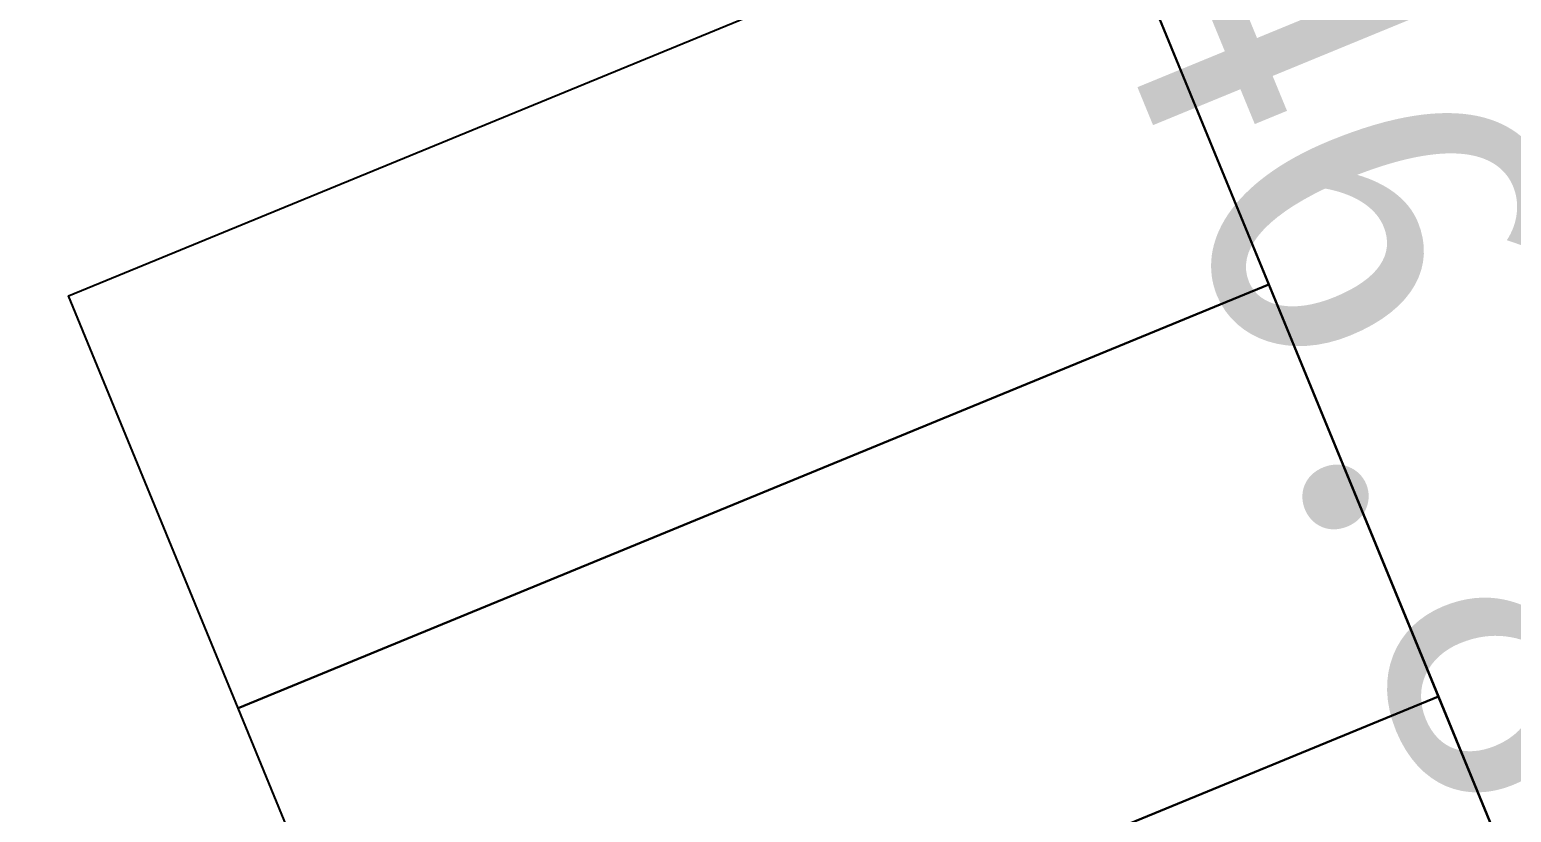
# Model space of a CAD drawing. Extents: x -809667 to 586099, y 3084146 to 3634412.
# Drawn here: x 381939.07 to 381947.05, y 3085753.17 to 3085757.38 of the extents above; entities that cross this region are included whole.
import ezdxf

# ---------------------------------------------------------------- set-up
doc = ezdxf.new("R2010")
doc.units = 0
doc.header["$LTSCALE"] = 0.5
for name, color, linetype in [('PUB_TEXT', 7, 'CONTINUOUS'), ('停车位', 6, 'CONTINUOUS'), ('道路', 4, 'CONTINUOUS')]:
    doc.layers.add(name, color=color, linetype=linetype)
doc.styles.add('宋体', font='')
doc.styles.get('宋体').set_extended_font_data('SimSun')

msp = doc.modelspace()

# ---------------------------------------------------------------- linework, layer by layer
at = {"layer": '停车位', "flags": 128}
for points in [[(381945.742, 3085756.0107), (381940.193, 3085753.7286), (381939.2801, 3085755.9483), (381944.8292, 3085758.2304)], [(381946.6548, 3085753.7911), (381941.1058, 3085751.509), (381940.193, 3085753.7286), (381945.742, 3085756.0107)], [(381947.5677, 3085751.5715), (381942.0186, 3085749.2894), (381941.1058, 3085751.509), (381946.6548, 3085753.7911)]]:
    msp.add_lwpolyline(points, close=True, dxfattribs=at)
at = {"layer": '道路', "linetype": 'Continuous', "flags": 128}
msp.add_lwpolyline([(381935.0304, 3085781.9176, 0.393528), (381931.1978, 3085783.343), (381913.6427, 3085776.0415, 0.428399), (381912.0823, 3085771.9879), (381934.241, 3085725.168, 0.467402), (381943.1513, 3085722.8521), (381949.8874, 3085727.6628, 0.348347), (381952.9805, 3085738.41), (381935.3476, 3085781.2854)], format="xyb", dxfattribs=at)
msp.add_lwpolyline([(381935.3476, 3085781.2854), (381951.0702, 3085743.0551)], dxfattribs=at)

# ---------------------------------------------------------------- texts
at = {"layer": 'PUB_TEXT', "linetype": 'Continuous', "style": '宋体'}
msp.add_text('L=46.8m', height=1.88819, rotation=292.3554, dxfattribs=at).set_placement((381943.7667, 3085760.1565))

doc.saveas('drawing.dxf')
